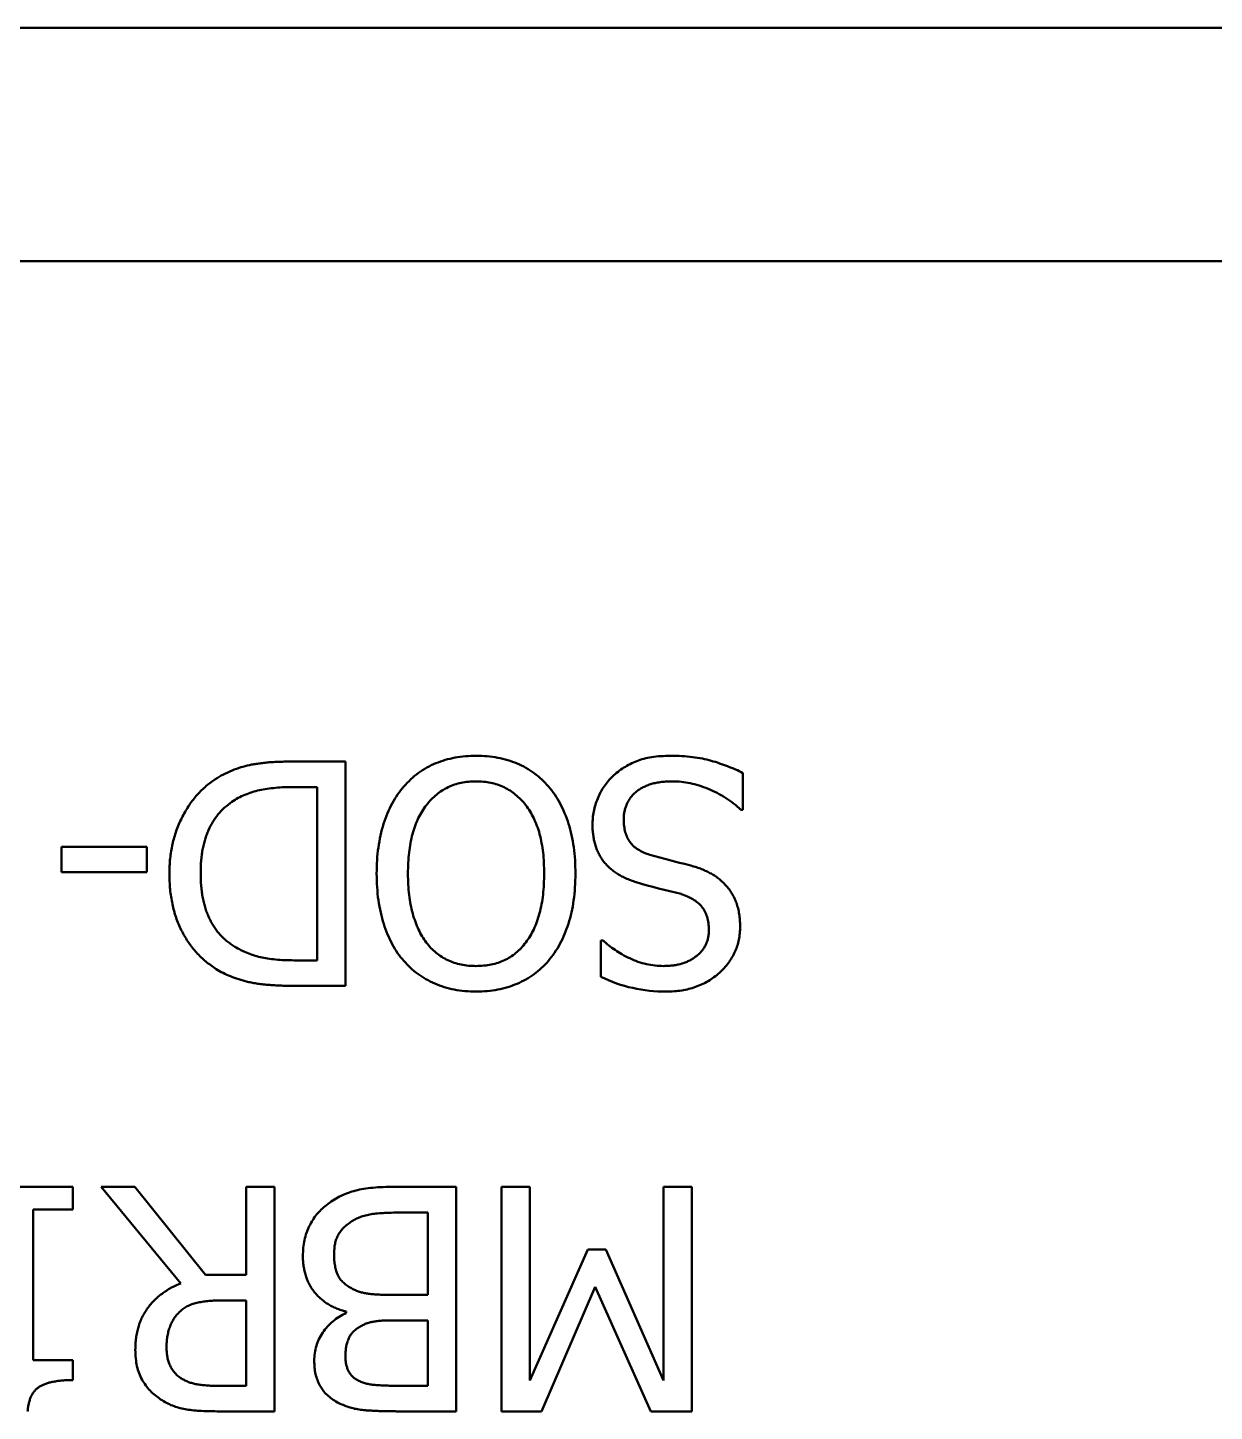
# Model space of a CAD drawing. Header units: millimetres. Extents: x 46 to 194, y 102 to 162.
# Drawn here: x 140.507 to 141.565, y 141.667 to 142.9 of the extents above; entities that cross this region are included whole.
import ezdxf

# ---------------------------------------------------------------- set-up
doc = ezdxf.new("R2010")
doc.units = ezdxf.units.MM
doc.header["$LTSCALE"] = 0.75
doc.layers.add('Visible', color=7, linetype='Continuous', lineweight=50)

msp = doc.modelspace()

# ---------------------------------------------------------------- linework, layer by layer
at = {"layer": 'Visible', "extrusion": (0, 0, -1)}
for p, q in [((168.7993, 142.8999), (127.7993, 142.8999)), ((141.728, 142.6919), (139.228, 142.6919)), ((140.7907, 142.246), (140.7448, 142.246)), ((140.7907, 142.046), (140.7907, 142.246)), ((141.1451, 142.203), (141.1451, 142.2357)), ((140.745, 142.2232), (140.7654, 142.2232)), ((140.7654, 142.2232), (140.7654, 142.0688)), ((141.1432, 142.203), (141.1451, 142.203)), ((140.5375, 142.1701), (140.5375, 142.1473)), ((140.6135, 142.1701), (140.5375, 142.1701)), ((140.6135, 142.1473), (140.6135, 142.1701)), ((140.5375, 142.1473), (140.6135, 142.1473)), ((141.0205, 142.0865), (141.0185, 142.0865)), ((141.0185, 142.0865), (141.0185, 142.0541)), ((140.7654, 142.0688), (140.745, 142.0688)), ((140.7453, 142.046), (140.7907, 142.046)), ((140.5476, 141.8669), (140.4514, 141.8669)), ((140.5476, 141.8467), (140.5476, 141.8669)), ((140.5729, 141.8669), (140.6439, 141.7809)), ((140.6028, 141.8669), (140.5729, 141.8669)), ((140.6658, 141.7884), (140.6028, 141.8669)), ((140.7274, 141.8669), (140.7021, 141.8669)), ((140.7021, 141.8669), (140.7021, 141.7884)), ((140.7274, 141.6669), (140.7274, 141.8669)), ((140.8894, 141.8669), (140.8316, 141.8669)), ((140.8894, 141.6669), (140.8894, 141.8669)), ((140.9299, 141.8669), (140.9299, 141.6669)), ((140.9552, 141.8669), (140.9299, 141.8669)), ((140.9552, 141.6944), (140.9552, 141.8669)), ((141.0995, 141.8669), (141.0742, 141.8669)), ((141.0742, 141.8669), (141.0742, 141.6944)), ((141.0995, 141.6669), (141.0995, 141.8669)), ((140.5122, 141.7125), (140.5122, 141.8467)), ((140.5122, 141.8467), (140.5476, 141.8467)), ((140.8419, 141.8441), (140.8641, 141.8441)), ((140.8641, 141.8441), (140.8641, 141.7707)), ((141.0069, 141.8112), (140.9552, 141.6944)), ((141.0229, 141.8112), (141.0069, 141.8112)), ((141.0742, 141.6944), (141.0229, 141.8112)), ((140.7021, 141.7884), (140.6658, 141.7884)), ((140.9655, 141.6669), (141.0133, 141.7778)), ((141.0133, 141.7778), (141.0629, 141.6669)), ((140.6786, 141.7656), (140.7021, 141.7656)), ((140.7021, 141.7656), (140.7021, 141.6897)), ((140.8641, 141.7707), (140.8331, 141.7707)), ((140.7913, 141.7558), (140.7913, 141.7547)), ((140.8333, 141.7479), (140.8641, 141.7479)), ((140.8641, 141.7479), (140.8641, 141.6897)), ((140.5476, 141.7125), (140.5122, 141.7125)), ((140.5476, 141.6948), (140.5476, 141.7125)), ((140.7021, 141.6897), (140.6757, 141.6897)), ((140.8641, 141.6897), (140.8381, 141.6897)), ((140.6763, 141.6669), (140.7274, 141.6669)), ((140.8362, 141.6669), (140.8894, 141.6669)), ((140.9299, 141.6669), (140.9655, 141.6669)), ((141.0629, 141.6669), (141.0995, 141.6669))]:
    msp.add_line(p, q, dxfattribs=at)
for centre, radius, start, end in [((-141.2578, 142.8412), 0.706, 283.1221, 286.089), ((-141.2325, 142.7499), 0.6381, 282.9176, 286.6406), ((-141.0752, 142.1703), 0.1293, 269.3384, 296.0281)]:
    msp.add_arc(centre, radius, start, end, dxfattribs=at)
at = {"layer": 'Visible'}
for points, knots in [([(140.7448, 142.246), (140.7428, 142.246), (140.739, 142.246), (140.7333, 142.2458), (140.728, 142.2456), (140.7228, 142.2453), (140.718, 142.2448), (140.7134, 142.2442), (140.7091, 142.2436), (140.7037, 142.2426), (140.6972, 142.2409), (140.6895, 142.2381), (140.6817, 142.2345), (140.6768, 142.2316), (140.6743, 142.23)], [0, 0, 0, 0, 0.00000596205, 0.00001160823, 0.00001701895, 0.00002219831, 0.00002707073, 0.00003167528, 0.00003605403, 0.00004017786, 0.0000482275, 0.00005647575, 0.0000649398, 0.00007375456, 0.00007375456, 0.00007375456, 0.00007375456]), ([(140.9072, 142.2511), (140.904, 142.251), (140.8977, 142.2508), (140.8884, 142.2496), (140.8796, 142.2475), (140.8712, 142.2446), (140.8632, 142.2407), (140.8557, 142.2359), (140.8488, 142.2303), (140.8447, 142.2258), (140.8426, 142.2236)], [0, 0, 0, 0, 0.00000963757, 0.00001895043, 0.0000279933, 0.00003688978, 0.00004569662, 0.00005453326, 0.00006345661, 0.00007261882, 0.00007261882, 0.00007261882, 0.00007261882]), ([(140.9718, 142.2236), (140.9698, 142.2258), (140.9658, 142.2301), (140.959, 142.2357), (140.9517, 142.2405), (140.9438, 142.2444), (140.9354, 142.2474), (140.9264, 142.2495), (140.917, 142.2509), (140.9105, 142.251), (140.9072, 142.2511)], [0, 0, 0, 0, 0.00000886854, 0.00001760483, 0.00002629399, 0.00003506817, 0.0000439764, 0.00005312901, 0.00006263318, 0.00007253151, 0.00007253151, 0.00007253151, 0.00007253151]), ([(141.0803, 142.2511), (141.0775, 142.251), (141.0719, 142.2509), (141.064, 142.2501), (141.0568, 142.2486), (141.0504, 142.2465), (141.0444, 142.2438), (141.0389, 142.2406), (141.0336, 142.237), (141.0304, 142.2341), (141.0288, 142.2327)], [0, 0, 0, 0, 0.0000086265, 0.00001658311, 0.00002385801, 0.00003054851, 0.00003697288, 0.00004334924, 0.00004971185, 0.00005616281, 0.00005616281, 0.00005616281, 0.00005616281]), ([(141.1451, 142.2357), (141.1429, 142.2368), (141.1384, 142.239), (141.1314, 142.2418), (141.1242, 142.2444), (141.1167, 142.2468), (141.1087, 142.2488), (141.0999, 142.2501), (141.0904, 142.251), (141.0838, 142.251), (141.0803, 142.2511)], [0, 0, 0, 0, 0.0000074158, 0.00001493835, 0.00002259697, 0.00003035406, 0.00003849996, 0.00004735157, 0.00005688213, 0.00006721087, 0.00006721087, 0.00006721087, 0.00006721087]), ([(140.6743, 142.23), (140.6728, 142.229), (140.6698, 142.2269), (140.6655, 142.2233), (140.6614, 142.2195), (140.6576, 142.2153), (140.654, 142.2108), (140.6506, 142.2061), (140.6476, 142.201), (140.6447, 142.1957), (140.6421, 142.1901), (140.6398, 142.1843), (140.6379, 142.1784), (140.6364, 142.1723), (140.6352, 142.166), (140.6343, 142.1596), (140.6338, 142.1529), (140.6337, 142.1485), (140.6337, 142.1462)], [0, 0, 0, 0, 0.00000556076, 0.00001113308, 0.00001670694, 0.00002236748, 0.00002808795, 0.00003391112, 0.0000398467, 0.00004592404, 0.00005207218, 0.00005827857, 0.00006451509, 0.0000708058, 0.00007718169, 0.0000836948, 0.00009032779, 0.00009710103, 0.00009710103, 0.00009710103, 0.00009710103]), ([(141.0288, 142.2327), (141.0274, 142.2313), (141.0247, 142.2285), (141.0212, 142.2238), (141.0181, 142.2187), (141.0155, 142.2131), (141.0135, 142.2074), (141.012, 142.2015), (141.0111, 142.1956), (141.011, 142.1916), (141.0109, 142.1897)], [0, 0, 0, 0, 0.00000577349, 0.00001157292, 0.00001752162, 0.00002357818, 0.00002969645, 0.00003568243, 0.0000415594, 0.00004745154, 0.00004745154, 0.00004745154, 0.00004745154]), ([(140.6894, 142.21), (140.6913, 142.2112), (140.695, 142.2136), (140.701, 142.2165), (140.7074, 142.2188), (140.714, 142.2206), (140.721, 142.2218), (140.7285, 142.2226), (140.7365, 142.2232), (140.7421, 142.2232), (140.745, 142.2232)], [0, 0, 0, 0, 0.00000665312, 0.00001322671, 0.00001987843, 0.0000265898, 0.00003357465, 0.00004109183, 0.000049089, 0.00005765818, 0.00005765818, 0.00005765818, 0.00005765818]), ([(140.8426, 142.2236), (140.8407, 142.2213), (140.8369, 142.2165), (140.8321, 142.2086), (140.828, 142.1998), (140.8245, 142.1903), (140.8218, 142.1801), (140.8199, 142.1693), (140.8187, 142.1579), (140.8186, 142.1501), (140.8185, 142.1461)], [0, 0, 0, 0, 0.00000900023, 0.00001823782, 0.00002786812, 0.00003797089, 0.00004854007, 0.00005947772, 0.00007093294, 0.00008289112, 0.00008289112, 0.00008289112, 0.00008289112]), ([(140.8464, 142.1461), (140.8464, 142.1493), (140.8465, 142.1556), (140.8473, 142.1647), (140.8485, 142.1732), (140.8503, 142.1812), (140.8526, 142.1886), (140.8555, 142.1953), (140.8588, 142.2016), (140.8627, 142.2071), (140.867, 142.2121), (140.8716, 142.2165), (140.8767, 142.2201), (140.8821, 142.2231), (140.8878, 142.2255), (140.8939, 142.2271), (140.9004, 142.2281), (140.9048, 142.2283), (140.907, 142.2283)], [0, 0, 0, 0, 0.0000097067, 0.0000188114, 0.0000274208, 0.0000355877, 0.0000432667, 0.0000506155, 0.000057633, 0.0000644341, 0.000070977, 0.0000773395, 0.0000835188, 0.0000896355, 0.0000958359, 0.00010212, 0.0001086123, 0.0001153926, 0.0001153926, 0.0001153926, 0.0001153926]), ([(140.907, 142.2283), (140.9093, 142.2283), (140.9137, 142.2281), (140.9202, 142.2271), (140.9263, 142.2255), (140.9321, 142.2231), (140.9375, 142.2201), (140.9425, 142.2165), (140.9472, 142.2121), (140.9515, 142.2072), (140.9554, 142.2016), (140.9587, 142.1953), (140.9616, 142.1886), (140.9639, 142.1812), (140.9657, 142.1732), (140.967, 142.1647), (140.9677, 142.1556), (140.9678, 142.1493), (140.9679, 142.1461)], [0, 0, 0, 0, 0.0000067337, 0.0000132204, 0.0000194614, 0.0000256192, 0.000031694, 0.0000378626, 0.0000441815, 0.0000507053, 0.0000574597, 0.0000644291, 0.0000717274, 0.0000793656, 0.0000874678, 0.000096024, 0.0001050628, 0.000114704, 0.000114704, 0.000114704, 0.000114704]), ([(140.9957, 142.1461), (140.9957, 142.1501), (140.9955, 142.158), (140.9944, 142.1694), (140.9924, 142.1803), (140.9898, 142.1904), (140.9863, 142.1999), (140.9822, 142.2086), (140.9775, 142.2166), (140.9737, 142.2213), (140.9718, 142.2236)], [0, 0, 0, 0, 0.00001210088, 0.00002361834, 0.00003457777, 0.00004511946, 0.00005520507, 0.0000647829, 0.00007403165, 0.00008299417, 0.00008299417, 0.00008299417, 0.00008299417]), ([(141.0388, 142.1941), (141.0388, 142.1954), (141.0388, 142.1978), (141.0394, 142.2014), (141.0402, 142.2048), (141.0415, 142.208), (141.043, 142.2111), (141.0449, 142.2139), (141.0472, 142.2166), (141.0498, 142.219), (141.0528, 142.2212), (141.0561, 142.2231), (141.0597, 142.2247), (141.0636, 142.2261), (141.0679, 142.2271), (141.0725, 142.2278), (141.0774, 142.2282), (141.0808, 142.2283), (141.0825, 142.2283)], [0, 0, 0, 0, 0.00000371497, 0.0000072678, 0.00001073605, 0.00001408814, 0.00001742563, 0.00002080651, 0.00002421371, 0.00002775168, 0.00003137745, 0.00003512352, 0.0000389715, 0.00004306122, 0.00004740137, 0.00005198777, 0.00005685153, 0.00006201118, 0.00006201118, 0.00006201118, 0.00006201118]), ([(141.0825, 142.2283), (141.0851, 142.2282), (141.0903, 142.2281), (141.0981, 142.2267), (141.1061, 142.2247), (141.1141, 142.2218), (141.122, 142.2181), (141.1296, 142.2138), (141.1367, 142.2088), (141.1411, 142.2049), (141.1432, 142.203)], [0, 0, 0, 0, 0.00000764113, 0.00001553227, 0.00002374112, 0.00003234505, 0.00004110169, 0.00004976239, 0.00005847241, 0.00006722102, 0.00006722102, 0.00006722102, 0.00006722102]), ([(140.6616, 142.1458), (140.6616, 142.1477), (140.6616, 142.1515), (140.6619, 142.157), (140.6625, 142.1622), (140.6632, 142.1672), (140.6642, 142.172), (140.6655, 142.1765), (140.6669, 142.1808), (140.669, 142.1861), (140.6723, 142.1924), (140.6771, 142.1991), (140.6828, 142.2051), (140.6872, 142.2083), (140.6894, 142.21)], [0, 0, 0, 0, 0.00000574838, 0.00001122726, 0.00001652791, 0.00002157845, 0.00002647564, 0.00003115817, 0.00003567035, 0.00004002756, 0.00004844905, 0.00005665514, 0.00006484061, 0.00007314196, 0.00007314196, 0.00007314196, 0.00007314196]), ([(141.0621, 142.1628), (141.0602, 142.1635), (141.0566, 142.1647), (141.0517, 142.1674), (141.0475, 142.1704), (141.0443, 142.1741), (141.0418, 142.1784), (141.04, 142.1831), (141.039, 142.1885), (141.0388, 142.1922), (141.0388, 142.1941)], [0, 0, 0, 0, 0.0000060329, 0.00001148646, 0.00001653494, 0.00002132481, 0.00002608522, 0.00003108725, 0.00003641536, 0.00004220573, 0.00004220573, 0.00004220573, 0.00004220573]), ([(141.0109, 142.1897), (141.011, 142.1881), (141.011, 142.1851), (141.0115, 142.1806), (141.0122, 142.1763), (141.0132, 142.1723), (141.0145, 142.1683), (141.0161, 142.1646), (141.018, 142.1611), (141.0202, 142.1578), (141.0227, 142.1546), (141.0256, 142.1517), (141.0288, 142.149), (141.0323, 142.1464), (141.0362, 142.1441), (141.0404, 142.142), (141.045, 142.1401), (141.0482, 142.139), (141.0498, 142.1385)], [0, 0, 0, 0, 0.00000460896, 0.00000907878, 0.00001335055, 0.00001753284, 0.00002164129, 0.00002564271, 0.00002962373, 0.00003357663, 0.00003755474, 0.00004161957, 0.00004580871, 0.00005012452, 0.00005457401, 0.00005929264, 0.00006419873, 0.00006932861, 0.00006932861, 0.00006932861, 0.00006932861]), ([(140.6337, 142.1462), (140.6337, 142.1438), (140.6338, 142.1391), (140.6343, 142.1322), (140.6351, 142.1255), (140.6363, 142.119), (140.6377, 142.1128), (140.6396, 142.1069), (140.6417, 142.1012), (140.6442, 142.0958), (140.647, 142.0906), (140.65, 142.0857), (140.6534, 142.0811), (140.6569, 142.0767), (140.6608, 142.0726), (140.665, 142.0687), (140.6694, 142.0652), (140.6725, 142.063), (140.6741, 142.0619)], [0, 0, 0, 0, 0.00000722824, 0.00001419593, 0.00002095785, 0.00002753157, 0.00003389754, 0.00004012721, 0.00004619652, 0.00005218383, 0.00005804635, 0.00006384193, 0.00006956084, 0.00007526, 0.00008093393, 0.0000865807, 0.00009228567, 0.00009803687, 0.00009803687, 0.00009803687, 0.00009803687]), ([(140.692, 142.0809), (140.6908, 142.0817), (140.6883, 142.0833), (140.6849, 142.0859), (140.6817, 142.0887), (140.6787, 142.0918), (140.676, 142.0951), (140.6735, 142.0987), (140.6712, 142.1024), (140.6692, 142.1064), (140.6674, 142.1106), (140.6658, 142.115), (140.6645, 142.1196), (140.6634, 142.1244), (140.6626, 142.1295), (140.662, 142.1347), (140.6616, 142.1402), (140.6616, 142.1439), (140.6616, 142.1458)], [0, 0, 0, 0, 0.00000437509, 0.00000863949, 0.00001290262, 0.00001713095, 0.00002140713, 0.0000256965, 0.00003007494, 0.0000344907, 0.00003902062, 0.00004366189, 0.00004840605, 0.00005332995, 0.00005843241, 0.00006365832, 0.00006909837, 0.00007476414, 0.00007476414, 0.00007476414, 0.00007476414]), ([(140.8185, 142.1461), (140.8186, 142.142), (140.8187, 142.1341), (140.8199, 142.1225), (140.8219, 142.1116), (140.8246, 142.1014), (140.8281, 142.0919), (140.8322, 142.0832), (140.837, 142.0753), (140.8408, 142.0706), (140.8426, 142.0683)], [0, 0, 0, 0, 0.00001230584, 0.00002395211, 0.00003504178, 0.00004560988, 0.00005567749, 0.00006529644, 0.00007446915, 0.00008335684, 0.00008335684, 0.00008335684, 0.00008335684]), ([(140.8627, 142.0847), (140.8615, 142.0865), (140.8589, 142.0902), (140.8557, 142.0963), (140.8529, 142.1031), (140.8505, 142.1105), (140.8486, 142.1186), (140.8473, 142.1272), (140.8465, 142.1365), (140.8464, 142.1428), (140.8464, 142.1461)], [0, 0, 0, 0, 0.00000651558, 0.00001338084, 0.00002065149, 0.00002841673, 0.00003662487, 0.00004530668, 0.00005450873, 0.0000642712, 0.0000642712, 0.0000642712, 0.0000642712]), ([(140.9679, 142.1461), (140.9678, 142.1429), (140.9677, 142.1367), (140.9669, 142.1275), (140.9657, 142.1189), (140.9638, 142.1108), (140.9615, 142.1033), (140.9587, 142.0965), (140.9554, 142.0902), (140.9528, 142.0865), (140.9515, 142.0847)], [0, 0, 0, 0, 0.00000963972, 0.00001879437, 0.00002753724, 0.00003583841, 0.0000437274, 0.00005110598, 0.00005811293, 0.00006476676, 0.00006476676, 0.00006476676, 0.00006476676]), ([(140.9716, 142.0683), (140.9735, 142.0707), (140.9773, 142.0755), (140.9821, 142.0835), (140.9862, 142.0922), (140.9897, 142.1015), (140.9924, 142.1116), (140.9943, 142.1224), (140.9955, 142.134), (140.9957, 142.142), (140.9957, 142.1461)], [0, 0, 0, 0, 0.00000907755, 0.00001833544, 0.00002791869, 0.00003784326, 0.00004822935, 0.00005917539, 0.00007084039, 0.00008320357, 0.00008320357, 0.00008320357, 0.00008320357]), ([(141.1298, 142.1356), (141.1288, 142.1367), (141.1267, 142.1389), (141.1232, 142.1418), (141.1196, 142.1444), (141.1157, 142.1467), (141.1115, 142.1487), (141.1071, 142.1506), (141.1024, 142.1522), (141.0992, 142.1531), (141.0975, 142.1536)], [0, 0, 0, 0, 0.00000456782, 0.00000909419, 0.00001355837, 0.00001807136, 0.00002269743, 0.00002745918, 0.00003240981, 0.00003757606, 0.00003757606, 0.00003757606, 0.00003757606]), ([(141.1426, 142.099), (141.1425, 142.1009), (141.1425, 142.1046), (141.1418, 142.11), (141.1408, 142.1151), (141.1393, 142.1199), (141.1375, 142.1243), (141.1353, 142.1284), (141.1328, 142.1322), (141.1308, 142.1345), (141.1298, 142.1356)], [0, 0, 0, 0, 0.00000575474, 0.00001118629, 0.00001636701, 0.00002130995, 0.0000260911, 0.0000307225, 0.00003529887, 0.00003980876, 0.00003980876, 0.00003980876, 0.00003980876]), ([(141.0899, 142.1278), (141.0918, 142.1272), (141.0955, 142.126), (141.1005, 142.1234), (141.1048, 142.1203), (141.1085, 142.1167), (141.1113, 142.1124), (141.1133, 142.1075), (141.1145, 142.1019), (141.1146, 142.0979), (141.1147, 142.0959)], [0, 0, 0, 0, 0.00000599905, 0.00001153657, 0.00001672495, 0.0000217122, 0.0000266896, 0.00003190705, 0.00003747897, 0.00004360415, 0.00004360415, 0.00004360415, 0.00004360415]), ([(141.1147, 142.0959), (141.1147, 142.0947), (141.1147, 142.0924), (141.114, 142.089), (141.1133, 142.0858), (141.112, 142.0828), (141.1105, 142.0799), (141.1085, 142.0773), (141.1063, 142.0748), (141.1036, 142.0726), (141.1008, 142.0705), (141.0977, 142.0687), (141.0944, 142.0671), (141.0908, 142.0659), (141.0871, 142.0649), (141.0831, 142.0643), (141.0789, 142.0638), (141.076, 142.0638), (141.0746, 142.0637)], [0, 0, 0, 0, 0.00000351789, 0.0000069195, 0.00001018548, 0.00001342654, 0.00001662523, 0.00001990289, 0.00002320188, 0.00002667135, 0.0000302335, 0.00003378931, 0.00003744628, 0.0000411677, 0.00004500851, 0.00004901386, 0.00005322195, 0.00005760661, 0.00005760661, 0.00005760661, 0.00005760661]), ([(141.0767, 142.041), (141.0791, 142.041), (141.0837, 142.0411), (141.0904, 142.0419), (141.0968, 142.0432), (141.1029, 142.045), (141.1087, 142.0474), (141.1142, 142.0503), (141.1193, 142.0537), (141.1241, 142.0576), (141.1284, 142.0618), (141.1322, 142.0664), (141.1354, 142.0712), (141.138, 142.0763), (141.1401, 142.0816), (141.1415, 142.0872), (141.1424, 142.093), (141.1425, 142.097), (141.1426, 142.099)], [0, 0, 0, 0, 0.00000704667, 0.000013774, 0.00002031391, 0.00002663383, 0.0000328779, 0.00003900011, 0.000045166, 0.00005135039, 0.0000574484, 0.00006334896, 0.00006908697, 0.0000747838, 0.00008045543, 0.00008618362, 0.00009202421, 0.00009808283, 0.00009808283, 0.00009808283, 0.00009808283]), ([(140.745, 142.0688), (140.7421, 142.0688), (140.7366, 142.0689), (140.7286, 142.0695), (140.7214, 142.0703), (140.7149, 142.0716), (140.7088, 142.0732), (140.703, 142.0753), (140.6974, 142.0778), (140.6938, 142.0799), (140.692, 142.0809)], [0, 0, 0, 0, 0.00000867713, 0.00001661951, 0.00002384259, 0.0000304231, 0.00003662154, 0.00004281188, 0.00004894607, 0.00005515248, 0.00005515248, 0.00005515248, 0.00005515248]), ([(140.907, 142.0637), (140.9048, 142.0638), (140.9003, 142.0639), (140.8938, 142.0649), (140.8877, 142.0666), (140.8819, 142.0689), (140.8764, 142.0718), (140.8714, 142.0755), (140.8667, 142.0797), (140.8641, 142.083), (140.8627, 142.0847)], [0, 0, 0, 0, 0.00000676534, 0.00001328349, 0.00001955528, 0.00002572784, 0.00003184575, 0.00003795255, 0.00004417988, 0.00005056402, 0.00005056402, 0.00005056402, 0.00005056402]), ([(140.9515, 142.0847), (140.9501, 142.083), (140.9474, 142.0796), (140.9426, 142.0754), (140.9377, 142.0716), (140.9324, 142.0687), (140.9267, 142.0665), (140.9206, 142.0649), (140.9139, 142.0639), (140.9094, 142.0638), (140.907, 142.0637)], [0, 0, 0, 0, 0.00000658207, 0.00001289975, 0.00001897213, 0.00002493891, 0.00003094212, 0.00003724767, 0.00004380514, 0.00005081265, 0.00005081265, 0.00005081265, 0.00005081265]), ([(141.0746, 142.0637), (141.0719, 142.0638), (141.0667, 142.064), (141.059, 142.0653), (141.0514, 142.0674), (141.0442, 142.0705), (141.0373, 142.074), (141.0311, 142.0779), (141.0254, 142.0819), (141.0221, 142.085), (141.0205, 142.0865)], [0, 0, 0, 0, 0.00000787596, 0.00001564593, 0.00002345158, 0.00003135516, 0.00003913165, 0.00004645815, 0.00005341366, 0.00006004611, 0.00006004611, 0.00006004611, 0.00006004611]), ([(140.8426, 142.0683), (140.8446, 142.0662), (140.8484, 142.0621), (140.8551, 142.0566), (140.8624, 142.052), (140.8703, 142.048), (140.8788, 142.0448), (140.8878, 142.0426), (140.8973, 142.0412), (140.9039, 142.041), (140.9072, 142.041)], [0, 0, 0, 0, 0.00000854776, 0.00001708017, 0.00002571456, 0.00003451195, 0.00004353653, 0.00005274333, 0.00006231824, 0.00007228198, 0.00007228198, 0.00007228198, 0.00007228198]), ([(140.9072, 142.041), (140.9105, 142.041), (140.9169, 142.0412), (140.9264, 142.0425), (140.9353, 142.0448), (140.9438, 142.0478), (140.9517, 142.0517), (140.959, 142.0564), (140.9657, 142.0619), (140.9697, 142.0662), (140.9716, 142.0683)], [0, 0, 0, 0, 0.00000987228, 0.00001935019, 0.00002853411, 0.0000375052, 0.00004629136, 0.00005497081, 0.00006360749, 0.00007237506, 0.00007237506, 0.00007237506, 0.00007237506]), ([(140.6741, 142.0619), (140.676, 142.0607), (140.68, 142.0582), (140.6866, 142.0552), (140.6937, 142.0524), (140.7001, 142.0505), (140.7056, 142.0492), (140.7102, 142.0483), (140.7151, 142.0476), (140.7204, 142.0471), (140.7261, 142.0466), (140.7322, 142.0463), (140.7386, 142.0461), (140.7431, 142.046), (140.7453, 142.046)], [0, 0, 0, 0, 0.00000687253, 0.0000140995, 0.00002169595, 0.00002975191, 0.00003406448, 0.00003870084, 0.00004366248, 0.00004904113, 0.00005476303, 0.00006082982, 0.00006728736, 0.0000741383, 0.0000741383, 0.0000741383, 0.0000741383]), ([(140.8316, 141.8669), (140.8283, 141.8669), (140.8221, 141.8668), (140.8132, 141.8661), (140.8053, 141.865), (140.7982, 141.8634), (140.7916, 141.8612), (140.7854, 141.8583), (140.7793, 141.8548), (140.7756, 141.8521), (140.7737, 141.8507)], [0, 0, 0, 0, 0.00000982782, 0.00001872749, 0.00002673369, 0.00003389293, 0.00004067063, 0.00004751333, 0.00005441733, 0.00006155109, 0.00006155109, 0.00006155109, 0.00006155109]), ([(140.7737, 141.8507), (140.7721, 141.8494), (140.769, 141.8468), (140.7649, 141.8423), (140.7613, 141.8373), (140.7583, 141.8318), (140.7557, 141.8259), (140.754, 141.8195), (140.7529, 141.8126), (140.7528, 141.8079), (140.7527, 141.8055)], [0, 0, 0, 0, 0.00000598575, 0.00001199118, 0.00001804101, 0.00002426716, 0.00003065729, 0.00003722328, 0.00004406169, 0.0000512581, 0.0000512581, 0.0000512581, 0.0000512581]), ([(140.7805, 141.8067), (140.7806, 141.8084), (140.7807, 141.8116), (140.7813, 141.8162), (140.7824, 141.8203), (140.784, 141.8239), (140.7862, 141.8272), (140.7887, 141.8303), (140.7918, 141.8331), (140.7942, 141.8348), (140.7954, 141.8357)], [0, 0, 0, 0, 0.00000502679, 0.00000962294, 0.0000138049, 0.00001769883, 0.00002150445, 0.00002546308, 0.00002965996, 0.00003415136, 0.00003415136, 0.00003415136, 0.00003415136]), ([(140.7954, 141.8357), (140.7968, 141.8365), (140.7995, 141.8382), (140.8039, 141.8401), (140.8087, 141.8416), (140.8138, 141.8427), (140.8196, 141.8433), (140.8262, 141.8438), (140.8337, 141.844), (140.8391, 141.8441), (140.8419, 141.8441)], [0, 0, 0, 0, 0.00000466667, 0.00000945268, 0.00001434322, 0.00001941832, 0.00002501724, 0.00003157497, 0.00003901841, 0.00004743636, 0.00004743636, 0.00004743636, 0.00004743636]), ([(140.7527, 141.8055), (140.7527, 141.8039), (140.7528, 141.8008), (140.7533, 141.7963), (140.7541, 141.792), (140.7551, 141.7879), (140.7566, 141.784), (140.7583, 141.7802), (140.7604, 141.7767), (140.7628, 141.7734), (140.7654, 141.7703), (140.7684, 141.7675), (140.7715, 141.7649), (140.775, 141.7625), (140.7787, 141.7604), (140.7827, 141.7586), (140.7869, 141.757), (140.7898, 141.7562), (140.7913, 141.7558)], [0, 0, 0, 0, 0.00000467261, 0.00000917107, 0.00001352002, 0.00001774666, 0.0000218438, 0.00002591681, 0.00002992809, 0.00003397911, 0.00003801432, 0.00004206609, 0.00004611121, 0.00005023644, 0.00005443714, 0.00005875677, 0.00006323964, 0.00006787053, 0.00006787053, 0.00006787053, 0.00006787053]), ([(140.7972, 141.7759), (140.7957, 141.7768), (140.7927, 141.7784), (140.7889, 141.7814), (140.7858, 141.7846), (140.7838, 141.7883), (140.7823, 141.7922), (140.7813, 141.7967), (140.7806, 141.8015), (140.7806, 141.805), (140.7805, 141.8067)], [0, 0, 0, 0, 0.00000529036, 0.00001003967, 0.00001434465, 0.00001838926, 0.00002249957, 0.00002697293, 0.00003183992, 0.00003714075, 0.00003714075, 0.00003714075, 0.00003714075]), ([(140.6439, 141.7809), (140.6424, 141.7803), (140.6394, 141.7791), (140.635, 141.7769), (140.631, 141.7745), (140.6271, 141.7718), (140.6235, 141.7689), (140.6201, 141.7658), (140.617, 141.7624), (140.6142, 141.7588), (140.6116, 141.755), (140.6094, 141.7509), (140.6075, 141.7466), (140.606, 141.742), (140.6048, 141.7373), (140.6039, 141.7323), (140.6034, 141.727), (140.6034, 141.7235), (140.6033, 141.7217)], [0, 0, 0, 0, 0.00000497063, 0.00000977225, 0.0000144975, 0.00001915097, 0.00002375598, 0.00002833656, 0.00003289036, 0.00003747077, 0.00004207983, 0.00004670762, 0.00005139313, 0.0000561491, 0.00006106996, 0.00006611881, 0.00007131519, 0.00007676476, 0.00007676476, 0.00007676476, 0.00007676476]), ([(140.8331, 141.7707), (140.8309, 141.7707), (140.8267, 141.7707), (140.8209, 141.7709), (140.8158, 141.7712), (140.8115, 141.7716), (140.8076, 141.7722), (140.804, 141.7731), (140.8005, 141.7743), (140.7983, 141.7754), (140.7972, 141.7759)], [0, 0, 0, 0, 0.00000666579, 0.00001250163, 0.00001754821, 0.00002181599, 0.00002563197, 0.00002935608, 0.00003302053, 0.00003669507, 0.00003669507, 0.00003669507, 0.00003669507]), ([(140.6425, 141.7552), (140.6436, 141.7563), (140.6458, 141.7583), (140.6496, 141.7606), (140.6537, 141.7625), (140.6581, 141.7637), (140.6629, 141.7646), (140.6679, 141.7652), (140.6731, 141.7656), (140.6768, 141.7656), (140.6786, 141.7656)], [0, 0, 0, 0, 0.00000447992, 0.0000088622, 0.00001333271, 0.0000178942, 0.0000226727, 0.00002768794, 0.00003299383, 0.00003856266, 0.00003856266, 0.00003856266, 0.00003856266]), ([(140.6312, 141.7234), (140.6312, 141.7251), (140.6312, 141.7284), (140.6318, 141.7331), (140.6326, 141.7376), (140.6339, 141.7417), (140.6354, 141.7455), (140.6374, 141.749), (140.6397, 141.7524), (140.6415, 141.7543), (140.6425, 141.7552)], [0, 0, 0, 0, 0.00000511399, 0.00000989672, 0.00001441945, 0.0000186816, 0.00002278744, 0.0000267785, 0.00003081356, 0.00003485174, 0.00003485174, 0.00003485174, 0.00003485174]), ([(140.7913, 141.7547), (140.7892, 141.7536), (140.785, 141.7514), (140.7794, 141.7472), (140.7745, 141.7425), (140.7703, 141.7372), (140.7669, 141.7314), (140.7646, 141.7253), (140.7631, 141.7187), (140.7629, 141.7142), (140.7628, 141.7119)], [0, 0, 0, 0, 0.00000717921, 0.00001404936, 0.00002076022, 0.00002740476, 0.00003397565, 0.00004049298, 0.00004703855, 0.00005383851, 0.00005383851, 0.00005383851, 0.00005383851]), ([(140.802, 141.7414), (140.8031, 141.742), (140.8051, 141.7432), (140.8083, 141.7448), (140.8114, 141.7459), (140.8146, 141.7467), (140.8182, 141.7473), (140.8225, 141.7477), (140.8276, 141.7479), (140.8313, 141.7479), (140.8333, 141.7479)], [0, 0, 0, 0, 0.00000362856, 0.0000070434, 0.00001032154, 0.0000134205, 0.00001685307, 0.00002103928, 0.00002610866, 0.00003195224, 0.00003195224, 0.00003195224, 0.00003195224]), ([(140.7907, 141.7157), (140.7907, 141.7172), (140.7907, 141.72), (140.7912, 141.7241), (140.792, 141.7278), (140.7932, 141.7312), (140.7947, 141.7343), (140.7967, 141.737), (140.7992, 141.7394), (140.801, 141.7407), (140.802, 141.7414)], [0, 0, 0, 0, 0.00000442836, 0.00000848655, 0.0000122924, 0.00001580378, 0.00001917914, 0.00002249099, 0.0000258719, 0.00002940456, 0.00002940456, 0.00002940456, 0.00002940456]), ([(140.6438, 141.6966), (140.6428, 141.6973), (140.6407, 141.6988), (140.6381, 141.7015), (140.6359, 141.7045), (140.6342, 141.7078), (140.6328, 141.7113), (140.6318, 141.7151), (140.6313, 141.7192), (140.6312, 141.7219), (140.6312, 141.7234)], [0, 0, 0, 0, 0.00000382032, 0.00000752418, 0.0000111553, 0.00001485496, 0.00001860708, 0.00002247581, 0.00002653051, 0.00003078839, 0.00003078839, 0.00003078839, 0.00003078839]), ([(140.6033, 141.7217), (140.6034, 141.7191), (140.6036, 141.7142), (140.6046, 141.7072), (140.6065, 141.7008), (140.6092, 141.6951), (140.6126, 141.69), (140.6164, 141.6853), (140.6208, 141.6811), (140.6242, 141.6788), (140.6258, 141.6776)], [0, 0, 0, 0, 0.00000756103, 0.00001456963, 0.00002110136, 0.00002734743, 0.00003338, 0.00003935694, 0.00004533892, 0.00005144272, 0.00005144272, 0.00005144272, 0.00005144272]), ([(140.7628, 141.7119), (140.7629, 141.7099), (140.763, 141.7059), (140.7639, 141.7002), (140.7655, 141.6949), (140.7677, 141.69), (140.7706, 141.6855), (140.7742, 141.6814), (140.7785, 141.6779), (140.7818, 141.6759), (140.7835, 141.6749)], [0, 0, 0, 0, 0.00000602484, 0.00001172219, 0.00001714838, 0.0000224125, 0.0000276145, 0.00003289989, 0.00003839776, 0.00004424126, 0.00004424126, 0.00004424126, 0.00004424126]), ([(140.8011, 141.6949), (140.8002, 141.6954), (140.7985, 141.6965), (140.7963, 141.6985), (140.7945, 141.7007), (140.7931, 141.7033), (140.792, 141.706), (140.7912, 141.7091), (140.7907, 141.7123), (140.7907, 141.7146), (140.7907, 141.7157)], [0, 0, 0, 0, 0.00000298789, 0.000005863, 0.00000869756, 0.0000115297, 0.00001447238, 0.00001749222, 0.00002072689, 0.00002416521, 0.00002416521, 0.00002416521, 0.00002416521]), ([(140.5073, 141.6669), (140.5074, 141.6682), (140.5077, 141.6707), (140.5084, 141.6743), (140.5093, 141.6776), (140.5105, 141.6805), (140.512, 141.6831), (140.5137, 141.6854), (140.5157, 141.6874), (140.518, 141.689), (140.5206, 141.6904), (140.5235, 141.6915), (140.5267, 141.6926), (140.5303, 141.6933), (140.5342, 141.694), (140.5383, 141.6945), (140.5429, 141.6947), (140.546, 141.6948), (140.5476, 141.6948)], [0, 0, 0, 0, 0.0000038598, 0.00000748316, 0.00001082728, 0.00001393145, 0.00001689292, 0.00001971127, 0.00002245135, 0.00002519952, 0.00002803602, 0.0000311251, 0.00003445476, 0.00003802509, 0.00004191159, 0.00004608692, 0.00005055728, 0.00005537213, 0.00005537213, 0.00005537213, 0.00005537213]), ([(140.6757, 141.6897), (140.6739, 141.6897), (140.6705, 141.6897), (140.6656, 141.6901), (140.6611, 141.6905), (140.6571, 141.6912), (140.6534, 141.6921), (140.65, 141.6933), (140.6467, 141.6948), (140.6448, 141.696), (140.6438, 141.6966)], [0, 0, 0, 0, 0.00000538193, 0.00001029866, 0.00001475573, 0.00001881514, 0.00002256751, 0.00002620891, 0.00002969658, 0.00003310317, 0.00003310317, 0.00003310317, 0.00003310317]), ([(140.8381, 141.6897), (140.8358, 141.6897), (140.8316, 141.6897), (140.8256, 141.6899), (140.8204, 141.6901), (140.8159, 141.6905), (140.8118, 141.691), (140.808, 141.692), (140.8044, 141.6932), (140.8022, 141.6944), (140.8011, 141.6949)], [0, 0, 0, 0, 0.00000675427, 0.00001275565, 0.00001796774, 0.00002243188, 0.00002644366, 0.00003033662, 0.0000341691, 0.00003791851, 0.00003791851, 0.00003791851, 0.00003791851]), ([(140.6258, 141.6776), (140.6276, 141.6765), (140.631, 141.6744), (140.6364, 141.6719), (140.642, 141.67), (140.6478, 141.6687), (140.654, 141.6679), (140.6608, 141.6673), (140.6683, 141.667), (140.6735, 141.6669), (140.6763, 141.6669)], [0, 0, 0, 0, 0.00000607411, 0.0000119399, 0.00001773198, 0.00002350499, 0.00002958767, 0.00003634456, 0.00004374959, 0.00005185153, 0.00005185153, 0.00005185153, 0.00005185153]), ([(140.7835, 141.6749), (140.7852, 141.6741), (140.7885, 141.6725), (140.7936, 141.6706), (140.7988, 141.6692), (140.8033, 141.6684), (140.8071, 141.668), (140.8102, 141.6677), (140.8138, 141.6675), (140.8176, 141.6673), (140.8218, 141.6671), (140.8263, 141.667), (140.8311, 141.667), (140.8345, 141.6669), (140.8362, 141.6669)], [0, 0, 0, 0, 0.0000054719, 0.00001083195, 0.00001618641, 0.00002152405, 0.00002436449, 0.00002751687, 0.00003101441, 0.00003482275, 0.0000389427, 0.0000434141, 0.00004823699, 0.00005337354, 0.00005337354, 0.00005337354, 0.00005337354])]:
    msp.add_open_spline(points, degree=3, knots=knots, dxfattribs=at)

doc.saveas('drawing.dxf')
